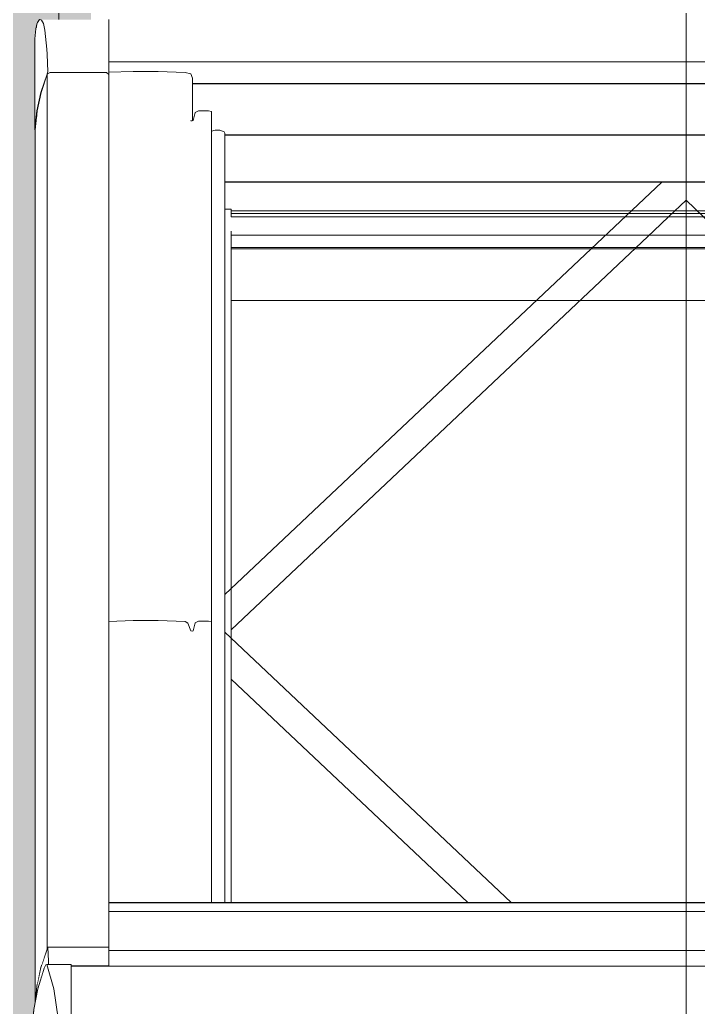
# Model space of a CAD drawing. Header units: metres. Extents: x -208 to 1512, y -277 to 123.
# Drawn here: x 838.524 to 838.967, y -3.63 to -2.984 of the extents above; entities that cross this region are included whole.
import ezdxf

# ---------------------------------------------------------------- set-up
doc = ezdxf.new("R2010")
doc.units = ezdxf.units.M
doc.header["$MEASUREMENT"] = 0
doc.linetypes.add('Wipeout_Contour', pattern=[1, 0, -1])
for name, color, linetype in [('325 Dachfenster', 7, 'Continuous'), ('330 Dachaufbau', 7, 'Continuous'), ('918 Lageplan Beschriftung.x', 7, 'Continuous')]:
    doc.layers.add(name, color=color, linetype=linetype)

# ---------------------------------------------------------------- blocks, each defined once
blk = doc.blocks.new('Dachfläche_60_5', base_point=(837.91228, -4.6))
at = {"layer": '330 Dachaufbau', "linetype": 'Continuous', "lineweight": 0, "true_color": 0x000000}
h = blk.add_hatch(color=18, dxfattribs=at)
h.paths.add_polyline_path([(844.09731, -4.5), (844.09716, -4.54333), (844.09697, -4.6), (844.22771, -4.6), (844.24327, 0.07), (843.21228, 0.07), (843.21228, -0.77152), (841.46228, -0.77152), (841.46228, 0.07), (840.45228, 0.07), (840.45228, -0.4), (840.76228, -0.4), (840.76228, -0.73528), (837.91228, -0.73528), (837.91228, -4.5)])
h.paths.add_polyline_path([(843.18728, -3.79873), (841.48728, -3.79873), (841.48728, -2.1975), (843.18728, -2.1975)], flags=0)
h.paths.add_polyline_path([(840.24913, -2.1975), (840.24913, -3.79873), (838.54913, -3.79873), (838.54913, -2.1975)], flags=0)
at = {"layer": '330 Dachaufbau', "color": 7, "linetype": 'Continuous', "lineweight": 18, "flags": 128}
blk.add_lwpolyline([(838.54913, -2.1975), (838.54913, -3.79873)], dxfattribs=at)
blk = doc.blocks.new('DF Marker 27[1468]_5', base_point=(838.95913, -2.22182))
at = {"layer": '325 Dachfenster', "color": 7, "linetype": 'Continuous', "lineweight": 13}
blk.add_line((838.95913, 1.53443), (838.95913, -4.11337), dxfattribs=at)
blk = doc.blocks.new('VELUX SlopeRoofBundle[40]_5', base_point=(825.25728, 0))
at = {"color": 254, "linetype": 'Wipeout_Contour', "lineweight": 0, "ltscale": 6711.715811}
blk.add_wipeout([(838.56987, -2.95926), (838.57025, -2.98422), (838.58193, -2.98422), (838.58193, -3.01187), (839.33633, -3.01187), (839.33633, -2.98422), (839.34801, -2.98422), (839.34839, -2.95926)], dxfattribs=at).dxf.layer = '325 Dachfenster'
at = {"color": 254, "linetype": 'Wipeout_Contour', "lineweight": 0, "ltscale": 6707.703654}
blk.add_wipeout([(838.65723, -3.56164), (838.65773, -3.56164), (838.65773, -3.0818), (838.65763, -3.08153), (838.65763, -3.05967), (838.65773, -3.05967), (838.65773, -3.05854), (838.65723, -3.05769)], dxfattribs=at).dxf.layer = '325 Dachfenster'
at = {"color": 254, "linetype": 'Wipeout_Contour', "lineweight": 0, "ltscale": 3354.388868}
blk.add_wipeout([(838.58193, -3.37775), (838.58193, -3.56164), (838.59783, -3.56164), (838.59783, -3.37723)], dxfattribs=at).dxf.layer = '325 Dachfenster'
at = {"color": 254, "linetype": 'Wipeout_Contour', "lineweight": 0, "ltscale": 3354.621268}
blk.add_wipeout([(838.64703, -3.56164), (838.64893, -3.56164), (838.64893, -3.37801), (838.64703, -3.37752)], dxfattribs=at).dxf.layer = '325 Dachfenster'
at = {"color": 254, "linetype": 'Wipeout_Contour', "lineweight": 0, "ltscale": 3354.575916}
blk.add_wipeout([(838.63623, -3.56164), (838.63703, -3.56164), (838.63703, -3.38395), (838.63623, -3.38423)], dxfattribs=at).dxf.layer = '325 Dachfenster'
at = {"color": 254, "linetype": 'Wipeout_Contour', "lineweight": 0, "ltscale": 4192.477331}
blk.add_wipeout([(838.53283, -3.63161), (838.53283, -3.78697), (838.53475, -3.77738), (838.53543, -3.77361), (838.53543, -3.61796)], dxfattribs=at).dxf.layer = '325 Dachfenster'
at = {"color": 254, "linetype": 'Wipeout_Contour', "lineweight": 0, "ltscale": 3354.638396}
blk.add_wipeout([(838.65133, -3.05649), (838.65133, -3.56164), (838.65443, -3.56164), (838.65443, -3.05656)], dxfattribs=at).dxf.layer = '325 Dachfenster'
at = {"color": 254, "linetype": 'Wipeout_Contour', "lineweight": 0, "ltscale": 3354.572715}
blk.add_wipeout([(838.63543, -3.56164), (838.63623, -3.56164), (838.63623, -3.38423), (838.63543, -3.38402)], dxfattribs=at).dxf.layer = '325 Dachfenster'
at = {"color": 254, "linetype": 'Wipeout_Contour', "lineweight": 0, "ltscale": 4192.503418}
blk.add_wipeout([(838.53543, -3.77361), (838.53842, -3.76324), (838.53953, -3.75858), (838.53953, -3.60447), (838.53543, -3.61796)], dxfattribs=at).dxf.layer = '325 Dachfenster'
at = {"color": 254, "linetype": 'Wipeout_Contour', "lineweight": 0, "ltscale": 3354.650207}
blk.add_wipeout([(838.65443, -3.05656), (838.65443, -3.56164), (838.65723, -3.56164), (838.65723, -3.05769)], dxfattribs=at).dxf.layer = '325 Dachfenster'
at = {"color": 254, "linetype": 'Wipeout_Contour', "lineweight": 0, "ltscale": 3354.580189}
blk.add_wipeout([(838.63703, -3.56164), (838.63833, -3.56164), (838.63833, -3.37879), (838.63703, -3.38395)], dxfattribs=at).dxf.layer = '325 Dachfenster'
at = {"color": 254, "linetype": 'Wipeout_Contour', "lineweight": 0, "ltscale": 10063.409614}
blk.add_wipeout([(838.53953, -3.75858), (838.5403, -3.75667), (838.54238, -3.74981), (838.5437, -3.74323), (838.54744, -3.71311), (838.54952, -3.68525), (838.54995, -3.65986), (838.54867, -3.63738), (838.54578, -3.618), (838.54128, -3.60202), (838.54064, -3.6023), (838.53953, -3.60447)], dxfattribs=at).dxf.layer = '325 Dachfenster'
at = {"color": 254, "linetype": 'Wipeout_Contour', "lineweight": 0, "ltscale": 3354.170005}
blk.add_wipeout([(838.53343, -3.62846), (838.53473, -3.62164), (838.53473, -3.6162), (838.53343, -3.62845)], dxfattribs=at).dxf.layer = '325 Dachfenster'
at = {"color": 254, "linetype": 'Wipeout_Contour', "lineweight": 0, "ltscale": 3355.859449}
blk.add_wipeout([(838.65763, -3.05988), (839.26063, -3.05988), (839.26063, -3.05967), (838.65763, -3.05967)], dxfattribs=at).dxf.layer = '325 Dachfenster'
at = {"color": 254, "linetype": 'Wipeout_Contour', "lineweight": 0, "ltscale": 3355.859705}
blk.add_wipeout([(838.65763, -3.07982), (839.26063, -3.07982), (839.26063, -3.0748), (838.65763, -3.0748)], dxfattribs=at).dxf.layer = '325 Dachfenster'
at = {"color": 254, "linetype": 'Wipeout_Contour', "lineweight": 0, "ltscale": 3355.859899}
blk.add_wipeout([(838.65773, -3.09043), (838.65773, -3.0905), (839.26053, -3.0905), (839.26053, -3.09043)], dxfattribs=at).dxf.layer = '325 Dachfenster'
at = {"color": 254, "linetype": 'Wipeout_Contour', "lineweight": 0, "ltscale": 3354.567189}
blk.add_wipeout([(838.63343, -3.56164), (838.63543, -3.56164), (838.63543, -3.38402), (838.63343, -3.37886)], dxfattribs=at).dxf.layer = '325 Dachfenster'
at = {"color": 254, "linetype": 'Wipeout_Contour', "lineweight": 0, "ltscale": 3353.948911}
blk.add_wipeout([(838.54128, -3.60202), (838.54578, -3.618), (838.55713, -3.618), (838.55713, -3.60202)], dxfattribs=at).dxf.layer = '325 Dachfenster'
at = {"color": 254, "linetype": 'Wipeout_Contour', "lineweight": 0, "ltscale": 4192.961545}
blk.add_wipeout([(838.53473, -3.6162), (838.53473, -3.62164), (838.53543, -3.61796), (838.53743, -3.61138), (838.53743, -3.60403)], dxfattribs=at).dxf.layer = '325 Dachfenster'
at = {"color": 254, "linetype": 'Wipeout_Contour', "lineweight": 0, "ltscale": 3355.859528}
blk.add_wipeout([(838.65763, -3.07049), (839.26063, -3.07049), (839.26063, -3.05988), (838.65763, -3.05988)], dxfattribs=at).dxf.layer = '325 Dachfenster'
at = {"color": 254, "linetype": 'Wipeout_Contour', "lineweight": 0, "ltscale": 6711.719212}
blk.add_wipeout([(838.65763, -3.08067), (838.65763, -3.08153), (838.65773, -3.0818), (838.65773, -3.08258), (839.26053, -3.08258), (839.26053, -3.0818), (839.26063, -3.08153), (839.26063, -3.08067)], dxfattribs=at).dxf.layer = '325 Dachfenster'
at = {"color": 254, "linetype": 'Wipeout_Contour', "lineweight": 0, "ltscale": 3354.559484}
blk.add_wipeout([(838.63163, -3.56164), (838.63343, -3.56164), (838.63343, -3.37886), (838.63163, -3.3778)], dxfattribs=at).dxf.layer = '325 Dachfenster'
at = {"color": 254, "linetype": 'Wipeout_Contour', "lineweight": 0, "ltscale": 3354.586896}
blk.add_wipeout([(838.64043, -3.37752), (838.63833, -3.37879), (838.63833, -3.56164), (838.64043, -3.56164)], dxfattribs=at).dxf.layer = '325 Dachfenster'
at = {"color": 254, "linetype": 'Wipeout_Contour', "lineweight": 0, "ltscale": 5869.048181}
blk.add_wipeout([(838.53743, -3.61138), (838.53953, -3.60447), (838.54064, -3.6023), (838.54128, -3.60202), (838.54143, -3.60202), (838.54143, -3.59208), (838.53743, -3.60403)], dxfattribs=at).dxf.layer = '325 Dachfenster'
at = {"color": 254, "linetype": 'Wipeout_Contour', "lineweight": 0, "ltscale": 3354.30969}
blk.add_wipeout([(838.55713, -3.60322), (838.58193, -3.60322), (838.58193, -3.60294), (838.55713, -3.60294)], dxfattribs=at).dxf.layer = '325 Dachfenster'
at = {"color": 254, "linetype": 'Wipeout_Contour', "lineweight": 0, "ltscale": 3353.986134}
blk.add_wipeout([(838.54578, -3.618), (838.54867, -3.63738), (838.55713, -3.63738), (838.55713, -3.618)], dxfattribs=at).dxf.layer = '325 Dachfenster'
at = {"color": 254, "linetype": 'Wipeout_Contour', "lineweight": 0, "ltscale": 4192.363052}
blk.add_wipeout([(838.53363, -3.05626), (838.53363, -3.62657), (838.53473, -3.6162), (838.53493, -3.6153), (838.53493, -3.04401)], dxfattribs=at).dxf.layer = '325 Dachfenster'
at = {"color": 254, "linetype": 'Wipeout_Contour', "lineweight": 0, "ltscale": 3354.571879}
blk.add_wipeout([(838.63623, -3.05055), (838.63623, -3.38423), (838.63703, -3.38395), (838.63703, -3.05027)], dxfattribs=at).dxf.layer = '325 Dachfenster'
at = {"color": 254, "linetype": 'Wipeout_Contour', "lineweight": 0, "ltscale": 3355.859637}
blk.add_wipeout([(838.65763, -3.07049), (838.65763, -3.0748), (839.26063, -3.0748), (839.26063, -3.07049)], dxfattribs=at).dxf.layer = '325 Dachfenster'
at = {"color": 254, "linetype": 'Wipeout_Contour', "lineweight": 0, "ltscale": 3355.85979}
blk.add_wipeout([(838.65773, -3.08258), (838.65773, -3.08364), (839.26053, -3.08364), (839.26053, -3.08258)], dxfattribs=at).dxf.layer = '325 Dachfenster'
at = {"color": 254, "linetype": 'Wipeout_Contour', "lineweight": 0, "ltscale": 3354.520669}
blk.add_wipeout([(838.61403, -3.56164), (838.63163, -3.56164), (838.63163, -3.3778), (838.61403, -3.37723)], dxfattribs=at).dxf.layer = '325 Dachfenster'
at = {"color": 254, "linetype": 'Wipeout_Contour', "lineweight": 0, "ltscale": 3354.604254}
blk.add_wipeout([(838.64043, -3.37752), (838.64043, -3.56164), (838.64703, -3.56164), (838.64703, -3.37752)], dxfattribs=at).dxf.layer = '325 Dachfenster'
at = {"color": 254, "linetype": 'Wipeout_Contour', "lineweight": 0, "ltscale": 5031.664004}
blk.add_wipeout([(838.54233, -3.59999), (838.54233, -3.60202), (838.55713, -3.60202), (838.55713, -3.60294), (838.58193, -3.60294), (838.58193, -3.59999)], dxfattribs=at).dxf.layer = '325 Dachfenster'
at = {"layer": '325 Dachfenster', "linetype": 'Continuous', "lineweight": 0, "flags": 128}
blk.add_lwpolyline([(838.53343, -3.62845), (838.53343, -3.62846)], dxfattribs=at)
at = {"color": 254, "linetype": 'Wipeout_Contour', "lineweight": 0, "ltscale": 4192.293709}
blk.add_wipeout([(838.53493, -3.04401), (838.53493, -3.6153), (838.53743, -3.60403), (838.53763, -3.60344), (838.53763, -3.03184)], dxfattribs=at).dxf.layer = '325 Dachfenster'
at = {"color": 254, "linetype": 'Wipeout_Contour', "lineweight": 0, "ltscale": 5032.5976}
blk.add_wipeout([(838.63543, -3.38402), (838.63623, -3.38423), (838.63623, -3.05055), (838.63553, -3.05036), (838.63553, -3.05033), (838.63543, -3.0503)], dxfattribs=at).dxf.layer = '325 Dachfenster'
at = {"color": 254, "linetype": 'Wipeout_Contour', "lineweight": 0, "ltscale": 3354.627322}
blk.add_wipeout([(838.64893, -3.05731), (838.64893, -3.56164), (838.65133, -3.56164), (838.65133, -3.05649)], dxfattribs=at).dxf.layer = '325 Dachfenster'
at = {"color": 254, "linetype": 'Wipeout_Contour', "lineweight": 0, "ltscale": 3355.859803}
blk.add_wipeout([(838.65773, -3.08364), (838.65773, -3.08428), (839.26053, -3.08428), (839.26053, -3.08364)], dxfattribs=at).dxf.layer = '325 Dachfenster'
at = {"color": 254, "linetype": 'Wipeout_Contour', "lineweight": 0, "ltscale": 3354.453056}
blk.add_wipeout([(838.59783, -3.37723), (838.59783, -3.56164), (838.61403, -3.56164), (838.61403, -3.37723)], dxfattribs=at).dxf.layer = '325 Dachfenster'
at = {"color": 254, "linetype": 'Wipeout_Contour', "lineweight": 0, "ltscale": 5031.204393}
blk.add_wipeout([(838.54143, -3.59208), (838.54143, -3.60202), (838.54233, -3.60202), (838.54233, -3.59999), (838.54197, -3.59082), (838.54188, -3.5909)], dxfattribs=at).dxf.layer = '325 Dachfenster'
at = {"color": 254, "linetype": 'Wipeout_Contour', "lineweight": 0, "ltscale": 3355.868221}
blk.add_wipeout([(838.55713, -3.60322), (838.55713, -3.61935), (839.36113, -3.61935), (839.36113, -3.60322)], dxfattribs=at).dxf.layer = '325 Dachfenster'
at = {"color": 254, "linetype": 'Wipeout_Contour', "lineweight": 0, "ltscale": 3354.563021}
blk.add_wipeout([(838.63343, -3.04514), (838.63343, -3.37886), (838.63543, -3.38402), (838.63543, -3.0503)], dxfattribs=at).dxf.layer = '325 Dachfenster'
at = {"color": 254, "linetype": 'Wipeout_Contour', "lineweight": 0, "ltscale": 3354.616915}
blk.add_wipeout([(838.64703, -3.04383), (838.64703, -3.37752), (838.64893, -3.37801), (838.64893, -3.04433)], dxfattribs=at).dxf.layer = '325 Dachfenster'
at = {"color": 254, "linetype": 'Wipeout_Contour', "lineweight": 0, "ltscale": 3355.859748}
blk.add_wipeout([(838.65763, -3.07982), (838.65763, -3.08067), (839.26063, -3.08067), (839.26063, -3.07982)], dxfattribs=at).dxf.layer = '325 Dachfenster'
at = {"color": 254, "linetype": 'Wipeout_Contour', "lineweight": 0, "ltscale": 3355.859858}
blk.add_wipeout([(838.65773, -3.09043), (839.26053, -3.09043), (839.26053, -3.08499), (838.65773, -3.08499)], dxfattribs=at).dxf.layer = '325 Dachfenster'
at = {"color": 254, "linetype": 'Wipeout_Contour', "lineweight": 0, "ltscale": 3354.270443}
blk.add_wipeout([(838.58193, -3.59082), (838.54197, -3.59082), (838.54233, -3.59999), (838.58193, -3.59999)], dxfattribs=at).dxf.layer = '325 Dachfenster'
at = {"color": 254, "linetype": 'Wipeout_Contour', "lineweight": 0, "ltscale": 3355.868544}
blk.add_wipeout([(838.55713, -3.61935), (838.55713, -3.64056), (839.36113, -3.64056), (839.36113, -3.61935)], dxfattribs=at).dxf.layer = '325 Dachfenster'
at = {"layer": '325 Dachfenster', "linetype": 'Continuous', "lineweight": 0, "flags": 128}
blk.add_lwpolyline([(838.55713, -3.82879), (838.55713, -3.82144), (838.55713, -3.81267), (838.55713, -3.80235), (838.55713, -3.79054), (838.55713, -3.77738), (838.55713, -3.76324), (838.55713, -3.75667), (838.55713, -3.74981), (838.55713, -3.74323), (838.55713, -3.71311), (838.55713, -3.68525), (838.55713, -3.65986), (838.55713, -3.63738), (838.55713, -3.618), (838.55713, -3.60202)], dxfattribs=at)
at = {"color": 254, "linetype": 'Wipeout_Contour', "lineweight": 0, "ltscale": 4192.286787}
blk.add_wipeout([(838.53763, -3.03184), (838.53763, -3.60344), (838.54143, -3.59208), (838.54163, -3.59156), (838.54163, -3.01989)], dxfattribs=at).dxf.layer = '325 Dachfenster'
at = {"color": 254, "linetype": 'Wipeout_Contour', "lineweight": 0, "ltscale": 3354.555388}
blk.add_wipeout([(838.63163, -3.04408), (838.63163, -3.3778), (838.63343, -3.37886), (838.63343, -3.04514)], dxfattribs=at).dxf.layer = '325 Dachfenster'
at = {"color": 254, "linetype": 'Wipeout_Contour', "lineweight": 0, "ltscale": 3354.576059}
blk.add_wipeout([(838.63703, -3.05027), (838.63703, -3.38395), (838.63833, -3.37879), (838.63833, -3.04511)], dxfattribs=at).dxf.layer = '325 Dachfenster'
at = {"color": 254, "linetype": 'Wipeout_Contour', "lineweight": 0, "ltscale": 3355.859813}
blk.add_wipeout([(838.65773, -3.08499), (839.26053, -3.08499), (839.26053, -3.08428), (838.65773, -3.08428)], dxfattribs=at).dxf.layer = '325 Dachfenster'
at = {"color": 254, "linetype": 'Wipeout_Contour', "lineweight": 0, "ltscale": 2516.775284}
blk.add_wipeout([(838.65773, -3.0905), (838.65773, -3.36016), (838.94326, -3.0905)], dxfattribs=at).dxf.layer = '325 Dachfenster'
at = {"color": 254, "linetype": 'Wipeout_Contour', "lineweight": 0, "ltscale": 3355.867985}
blk.add_wipeout([(838.58193, -3.59875), (839.33633, -3.59875), (839.33633, -3.59644), (838.58193, -3.59644)], dxfattribs=at).dxf.layer = '325 Dachfenster'
at = {"layer": '325 Dachfenster', "linetype": 'Continuous', "lineweight": 0, "flags": 128}
for points in [[(838.63623, -3.38423), (838.63543, -3.38402)], [(838.63703, -3.38395), (838.63623, -3.38423)], [(838.54128, -3.60202), (838.54578, -3.618), (838.54867, -3.63738), (838.54995, -3.65986), (838.54952, -3.68525), (838.54744, -3.71311), (838.5437, -3.74323), (838.54238, -3.74981), (838.5403, -3.75667), (838.53953, -3.75858), (838.53842, -3.76324), (838.53543, -3.77361), (838.53475, -3.77738), (838.53283, -3.78697), (838.53248, -3.79054), (838.53153, -3.79916), (838.53153, -3.80235), (838.53152, -3.81267), (838.53151, -3.82144), (838.5315, -3.82879)], [(838.54064, -3.6023), (838.53953, -3.60447), (838.53543, -3.61796), (838.53283, -3.63161), (838.53153, -3.64552), (838.53153, -3.64685)], [(838.54064, -3.6023), (838.54128, -3.60202)], [(838.54128, -3.60202), (838.55713, -3.60202)]]:
    blk.add_lwpolyline(points, dxfattribs=at)
at = {"color": 254, "linetype": 'Wipeout_Contour', "lineweight": 0, "ltscale": 4192.606079}
blk.add_wipeout([(838.5342, -2.99035), (838.53343, -2.99685), (838.53343, -3.05626), (838.53473, -3.04401), (838.53473, -2.98718)], dxfattribs=at).dxf.layer = '325 Dachfenster'
at = {"color": 254, "linetype": 'Wipeout_Contour', "lineweight": 0, "ltscale": 5031.97595}
blk.add_wipeout([(838.54163, -3.01989), (838.54163, -3.59156), (838.54188, -3.5909), (838.54197, -3.59082), (838.54343, -3.59082), (838.54343, -3.01893)], dxfattribs=at).dxf.layer = '325 Dachfenster'
at = {"color": 254, "linetype": 'Wipeout_Contour', "lineweight": 0, "ltscale": 3354.516578}
blk.add_wipeout([(838.61403, -3.04351), (838.61403, -3.37723), (838.63163, -3.3778), (838.63163, -3.04408)], dxfattribs=at).dxf.layer = '325 Dachfenster'
at = {"color": 254, "linetype": 'Wipeout_Contour', "lineweight": 0, "ltscale": 3354.582824}
blk.add_wipeout([(838.63833, -3.04511), (838.63833, -3.37879), (838.64043, -3.37752), (838.64043, -3.04383)], dxfattribs=at).dxf.layer = '325 Dachfenster'
at = {"color": 254, "linetype": 'Wipeout_Contour', "lineweight": 0, "ltscale": 3355.867949}
blk.add_wipeout([(838.58193, -3.59448), (838.58193, -3.59644), (839.33633, -3.59644), (839.33633, -3.59448)], dxfattribs=at).dxf.layer = '325 Dachfenster'
at = {"color": 254, "linetype": 'Wipeout_Contour', "lineweight": 0, "ltscale": 3355.868067}
blk.add_wipeout([(838.58193, -3.6015), (838.58193, -3.60322), (839.33633, -3.60322), (839.33633, -3.6015)], dxfattribs=at).dxf.layer = '325 Dachfenster'
at = {"layer": '325 Dachfenster', "linetype": 'Continuous', "lineweight": 0, "flags": 128}
for points in [[(838.63343, -3.37886), (838.63163, -3.3778)], [(838.63543, -3.38402), (838.63343, -3.37886)]]:
    blk.add_lwpolyline(points, dxfattribs=at)
at = {"color": 254, "linetype": 'Wipeout_Contour', "lineweight": 0, "ltscale": 3354.274176}
blk.add_wipeout([(838.54343, -3.01893), (838.54343, -3.59082), (838.58023, -3.59082), (838.58023, -3.01893)], dxfattribs=at).dxf.layer = '325 Dachfenster'
at = {"color": 254, "linetype": 'Wipeout_Contour', "lineweight": 0, "ltscale": 3354.229544}
blk.add_wipeout([(838.63343, -3.04514), (838.63543, -3.05023), (838.63643, -3.02258), (838.63543, -3.01983)], dxfattribs=at).dxf.layer = '325 Dachfenster'
at = {"color": 254, "linetype": 'Wipeout_Contour', "lineweight": 0, "ltscale": 3354.60025}
blk.add_wipeout([(838.64703, -3.04383), (838.64043, -3.04383), (838.64043, -3.37752), (838.64703, -3.37752)], dxfattribs=at).dxf.layer = '325 Dachfenster'
at = {"color": 254, "linetype": 'Wipeout_Contour', "lineweight": 0, "ltscale": 3355.868029}
blk.add_wipeout([(838.58193, -3.59875), (838.58193, -3.6015), (839.33633, -3.6015), (839.33633, -3.59875)], dxfattribs=at).dxf.layer = '325 Dachfenster'
at = {"layer": '325 Dachfenster', "linetype": 'Continuous', "lineweight": 0, "flags": 128}
for points in [[(838.63833, -3.37879), (838.63703, -3.38395)], [(838.64043, -3.37752), (838.63833, -3.37879)], [(838.64893, -3.37801), (838.64703, -3.37752), (838.64043, -3.37752)], [(838.53343, -3.62845), (838.53473, -3.6162), (838.53743, -3.60403), (838.54143, -3.59208), (838.54188, -3.5909)], [(838.54188, -3.5909), (838.54197, -3.59082)], [(838.54197, -3.59082), (838.54233, -3.59999), (838.54233, -3.60202)], [(838.55713, -3.60294), (838.58193, -3.60294)], [(838.55713, -3.60322), (839.36113, -3.60322)], [(838.58193, -3.60294), (838.58193, -3.60322)]]:
    blk.add_lwpolyline(points, dxfattribs=at)
at = {"color": 254, "linetype": 'Wipeout_Contour', "lineweight": 0, "ltscale": 3354.351191}
blk.add_wipeout([(838.58023, -3.01893), (838.58023, -3.59082), (838.58193, -3.59082), (838.58193, -3.02019)], dxfattribs=at).dxf.layer = '325 Dachfenster'
at = {"color": 254, "linetype": 'Wipeout_Contour', "lineweight": 0, "ltscale": 5870.971465}
blk.add_wipeout([(838.63643, -3.02258), (838.63543, -3.05023), (838.63546, -3.05031), (838.63553, -3.05033), (838.63553, -3.05036), (838.63623, -3.05055), (838.63643, -3.05048)], dxfattribs=at).dxf.layer = '325 Dachfenster'
at = {"color": 254, "linetype": 'Wipeout_Contour', "lineweight": 0, "ltscale": 2515.945375}
blk.add_wipeout([(838.63163, -3.04408), (838.63343, -3.04514), (838.63543, -3.01983)], dxfattribs=at).dxf.layer = '325 Dachfenster'
at = {"color": 254, "linetype": 'Wipeout_Contour', "lineweight": 0, "ltscale": 3354.384779}
blk.add_wipeout([(838.59783, -3.04351), (838.58193, -3.04403), (838.58193, -3.37775), (838.59783, -3.37723)], dxfattribs=at).dxf.layer = '325 Dachfenster'
at = {"color": 254, "linetype": 'Wipeout_Contour', "lineweight": 0, "ltscale": 3355.867423}
blk.add_wipeout([(838.58193, -3.56177), (838.58193, -3.56751), (839.33633, -3.56751), (839.33633, -3.56177)], dxfattribs=at).dxf.layer = '325 Dachfenster'
at = {"color": 254, "linetype": 'Wipeout_Contour', "lineweight": 0, "ltscale": 3355.86776}
blk.add_wipeout([(839.33633, -3.58259), (838.58193, -3.58259), (838.58193, -3.58631), (839.33633, -3.58631)], dxfattribs=at).dxf.layer = '325 Dachfenster'
at = {"color": 254, "linetype": 'Wipeout_Contour', "lineweight": 0, "ltscale": 3355.867898}
blk.add_wipeout([(839.33633, -3.59202), (838.58193, -3.59202), (838.58193, -3.59296), (839.33633, -3.59296)], dxfattribs=at).dxf.layer = '325 Dachfenster'
at = {"color": 254, "linetype": 'Wipeout_Contour', "lineweight": 0, "ltscale": 2516.413849}
blk.add_wipeout([(838.63543, -3.01983), (838.63163, -3.01876), (838.63163, -3.04408)], dxfattribs=at).dxf.layer = '325 Dachfenster'
at = {"color": 254, "linetype": 'Wipeout_Contour', "lineweight": 0, "ltscale": 3354.448976}
blk.add_wipeout([(838.61403, -3.04351), (838.59783, -3.04351), (838.59783, -3.37723), (838.61403, -3.37723)], dxfattribs=at).dxf.layer = '325 Dachfenster'
at = {"color": 254, "linetype": 'Wipeout_Contour', "lineweight": 0, "ltscale": 3355.867373}
blk.add_wipeout([(838.58193, -3.56164), (838.58193, -3.56177), (839.33633, -3.56177), (839.33633, -3.56164)], dxfattribs=at).dxf.layer = '325 Dachfenster'
at = {"color": 254, "linetype": 'Wipeout_Contour', "lineweight": 0, "ltscale": 3355.867484}
blk.add_wipeout([(838.58193, -3.56751), (838.58193, -3.56903), (839.33633, -3.56903), (839.33633, -3.56751)], dxfattribs=at).dxf.layer = '325 Dachfenster'
at = {"color": 254, "linetype": 'Wipeout_Contour', "lineweight": 0, "ltscale": 3355.867873}
blk.add_wipeout([(839.33633, -3.59078), (838.58193, -3.59078), (838.58193, -3.59128), (839.33633, -3.59128)], dxfattribs=at).dxf.layer = '325 Dachfenster'
at = {"layer": '325 Dachfenster', "linetype": 'Continuous', "lineweight": 0, "flags": 128}
blk.add_lwpolyline([(838.63163, -3.3778), (838.61403, -3.37723), (838.59783, -3.37723), (838.58193, -3.37775)], dxfattribs=at)
at = {"color": 254, "linetype": 'Wipeout_Contour', "lineweight": 0, "ltscale": 3354.382016}
blk.add_wipeout([(838.58193, -3.04403), (838.59783, -3.04351), (838.59783, -3.0182), (838.58193, -3.01871)], dxfattribs=at).dxf.layer = '325 Dachfenster'
at = {"color": 254, "linetype": 'Wipeout_Contour', "lineweight": 0, "ltscale": 3355.858962}
blk.add_wipeout([(838.63643, -3.02615), (838.63643, -3.02622), (839.28183, -3.02622), (839.28183, -3.02615)], dxfattribs=at).dxf.layer = '325 Dachfenster'
at = {"color": 254, "linetype": 'Wipeout_Contour', "lineweight": 0, "ltscale": 2516.684756}
blk.add_wipeout([(838.84487, -3.56164), (838.65773, -3.3849), (838.65773, -3.56164)], dxfattribs=at).dxf.layer = '325 Dachfenster'
at = {"color": 254, "linetype": 'Wipeout_Contour', "lineweight": 0, "ltscale": 3355.86755}
blk.add_wipeout([(839.33633, -3.57098), (838.58193, -3.57098), (838.58193, -3.57329), (839.33633, -3.57329)], dxfattribs=at).dxf.layer = '325 Dachfenster'
at = {"color": 254, "linetype": 'Wipeout_Contour', "lineweight": 0, "ltscale": 3355.867919}
blk.add_wipeout([(838.58193, -3.59296), (838.58193, -3.59448), (839.33633, -3.59448), (839.33633, -3.59296)], dxfattribs=at).dxf.layer = '325 Dachfenster'
at = {"color": 254, "linetype": 'Wipeout_Contour', "lineweight": 0, "ltscale": 3354.446236}
blk.add_wipeout([(838.59783, -3.0182), (838.59783, -3.04351), (838.61403, -3.04351), (838.61403, -3.0182)], dxfattribs=at).dxf.layer = '325 Dachfenster'
at = {"color": 254, "linetype": 'Wipeout_Contour', "lineweight": 0, "ltscale": 3355.859049}
blk.add_wipeout([(838.63643, -3.02622), (838.63643, -3.03818), (839.28183, -3.03818), (839.28183, -3.02622)], dxfattribs=at).dxf.layer = '325 Dachfenster'
at = {"color": 254, "linetype": 'Wipeout_Contour', "lineweight": 0, "ltscale": 6711.729191}
blk.add_wipeout([(838.65773, -3.3849), (838.84487, -3.56164), (839.07339, -3.56164), (839.26053, -3.3849), (839.26053, -3.36016), (838.97501, -3.0905), (838.94326, -3.0905), (838.65773, -3.36016)], dxfattribs=at).dxf.layer = '325 Dachfenster'
at = {"color": 254, "linetype": 'Wipeout_Contour', "lineweight": 0, "ltscale": 3355.867593}
blk.add_wipeout([(838.58193, -3.57329), (838.58193, -3.57605), (839.33633, -3.57605), (839.33633, -3.57329)], dxfattribs=at).dxf.layer = '325 Dachfenster'
at = {"color": 254, "linetype": 'Wipeout_Contour', "lineweight": 0, "ltscale": 3355.867825}
blk.add_wipeout([(838.58193, -3.58631), (838.58193, -3.5902), (839.33633, -3.5902), (839.33633, -3.58631)], dxfattribs=at).dxf.layer = '325 Dachfenster'
at = {"layer": '325 Dachfenster', "linetype": 'Continuous', "lineweight": 0, "flags": 128}
for points in [[(838.65773, -3.0818), (838.65773, -3.56164)], [(838.65773, -3.09043), (839.26053, -3.09043)], [(838.94326, -3.0905), (838.65773, -3.36016)], [(838.65773, -3.0905), (839.26053, -3.0905)], [(838.95913, -3.10238), (838.94768, -3.1132), (838.93794, -3.12239), (838.6617, -3.38328)], [(838.95913, -3.10238), (838.97059, -3.1132), (838.98032, -3.12239), (839.25657, -3.38328)], [(838.65773, -3.10825), (838.66163, -3.10825)], [(838.66163, -3.10825), (838.66183, -3.10846)], [(838.66183, -3.10846), (838.66183, -3.1132)], [(838.66183, -3.10931), (839.25643, -3.10931)], [(838.66183, -3.11101), (839.25643, -3.11101)], [(838.6617, -3.1132), (839.25657, -3.1132)], [(838.66183, -3.12267), (838.66183, -3.56164)], [(838.66183, -3.12522), (839.25643, -3.12522)], [(838.66183, -3.13335), (839.25643, -3.13335)], [(838.66183, -3.13413), (839.25643, -3.13413)], [(838.66183, -3.16786), (839.25643, -3.16786)], [(838.84487, -3.56164), (838.65773, -3.3849)], [(838.81642, -3.56164), (838.6617, -3.41552)], [(839.33633, -3.56164), (838.58193, -3.56164)]]:
    blk.add_lwpolyline(points, dxfattribs=at)
at = {"color": 254, "linetype": 'Wipeout_Contour', "lineweight": 0, "ltscale": 3354.513814}
blk.add_wipeout([(838.63163, -3.01876), (838.61403, -3.0182), (838.61403, -3.04351), (838.63163, -3.04408)], dxfattribs=at).dxf.layer = '325 Dachfenster'
at = {"color": 254, "linetype": 'Wipeout_Contour', "lineweight": 0, "ltscale": 3355.867514}
blk.add_wipeout([(839.33633, -3.56903), (838.58193, -3.56903), (838.58193, -3.57098), (839.33633, -3.57098)], dxfattribs=at).dxf.layer = '325 Dachfenster'
at = {"color": 254, "linetype": 'Wipeout_Contour', "lineweight": 0, "ltscale": 3355.867699}
blk.add_wipeout([(838.58193, -3.58259), (839.33633, -3.58259), (839.33633, -3.5791), (838.58193, -3.5791)], dxfattribs=at).dxf.layer = '325 Dachfenster'
at = {"color": 254, "linetype": 'Wipeout_Contour', "lineweight": 0, "ltscale": 3355.867881}
blk.add_wipeout([(838.58193, -3.59169), (839.33633, -3.59169), (839.33633, -3.59128), (838.58193, -3.59128)], dxfattribs=at).dxf.layer = '325 Dachfenster'
at = {"layer": '325 Dachfenster', "linetype": 'Continuous', "lineweight": 0, "flags": 128}
blk.add_lwpolyline([(839.33633, -3.56751), (838.58193, -3.56751)], dxfattribs=at)
at = {"color": 254, "linetype": 'Wipeout_Contour', "lineweight": 0, "ltscale": 13423.434867}
blk.add_wipeout([(839.33633, -3.01187), (838.58193, -3.01187), (838.58193, -3.01871), (838.59783, -3.0182), (838.61403, -3.0182), (838.63163, -3.01876), (838.63543, -3.01983), (838.63643, -3.02258), (838.63643, -3.02615), (839.28183, -3.02615), (839.28183, -3.02258), (839.28283, -3.01983), (839.28663, -3.01876), (839.30423, -3.0182), (839.32043, -3.0182), (839.33633, -3.01871)], dxfattribs=at).dxf.layer = '325 Dachfenster'
at = {"color": 254, "linetype": 'Wipeout_Contour', "lineweight": 0, "ltscale": 3353.594067}
blk.add_wipeout([(838.63543, -3.05023), (838.63343, -3.04514), (838.63543, -3.0503), (838.63546, -3.05031)], dxfattribs=at).dxf.layer = '325 Dachfenster'
at = {"color": 254, "linetype": 'Wipeout_Contour', "lineweight": 0, "ltscale": 3355.867643}
blk.add_wipeout([(838.58193, -3.5791), (839.33633, -3.5791), (839.33633, -3.57605), (838.58193, -3.57605)], dxfattribs=at).dxf.layer = '325 Dachfenster'
at = {"color": 254, "linetype": 'Wipeout_Contour', "lineweight": 0, "ltscale": 3355.867887}
blk.add_wipeout([(838.58193, -3.59202), (839.33633, -3.59202), (839.33633, -3.59169), (838.58193, -3.59169)], dxfattribs=at).dxf.layer = '325 Dachfenster'
at = {"layer": '325 Dachfenster', "linetype": 'Continuous', "lineweight": 0, "flags": 128}
for points in [[(838.63643, -3.02258), (838.63543, -3.01983)], [(838.63643, -3.02615), (839.28183, -3.02615)]]:
    blk.add_lwpolyline(points, dxfattribs=at)
at = {"color": 254, "linetype": 'Wipeout_Contour', "lineweight": 0, "ltscale": 11742.815592}
blk.add_wipeout([(838.53473, -3.04401), (838.53343, -3.05626), (838.53363, -3.05641), (838.53363, -3.05626), (838.53493, -3.04401), (838.53763, -3.03184), (838.54163, -3.01989), (838.54343, -3.01893), (838.58023, -3.01893), (838.58193, -3.02019), (838.58193, -3.01879), (838.54185, -3.01879), (838.54143, -3.01989), (838.53743, -3.03184)], dxfattribs=at).dxf.layer = '325 Dachfenster'
at = {"color": 254, "linetype": 'Wipeout_Contour', "lineweight": 0, "ltscale": 13423.438056}
blk.add_wipeout([(838.63643, -3.03818), (838.63643, -3.05048), (838.63703, -3.05027), (838.63833, -3.04511), (838.64043, -3.04383), (838.64703, -3.04383), (838.64893, -3.04433), (838.64893, -3.05274), (839.26933, -3.05274), (839.26933, -3.04433), (839.27123, -3.04383), (839.27783, -3.04383), (839.27993, -3.0451), (839.28123, -3.05027), (839.28183, -3.05048), (839.28183, -3.03818)], dxfattribs=at).dxf.layer = '325 Dachfenster'
at = {"color": 254, "linetype": 'Wipeout_Contour', "lineweight": 0, "ltscale": 3355.867866}
blk.add_wipeout([(838.58193, -3.59071), (839.33633, -3.59071), (839.33633, -3.59055), (838.58193, -3.59055)], dxfattribs=at).dxf.layer = '325 Dachfenster'
at = {"layer": '325 Dachfenster', "linetype": 'Continuous', "lineweight": 0, "flags": 128}
for points in [[(838.63643, -3.05048), (838.63643, -3.02258)], [(838.63703, -3.05027), (838.63833, -3.04511)], [(838.63833, -3.04511), (838.64043, -3.04383)], [(838.64043, -3.04383), (838.64703, -3.04383), (838.64893, -3.04433)], [(838.63546, -3.05031), (838.63543, -3.05023)], [(838.63553, -3.05033), (838.63553, -3.05036)], [(838.63553, -3.05036), (838.63623, -3.05055)], [(838.63623, -3.05055), (838.63703, -3.05027)], [(838.53343, -3.05626), (838.53363, -3.05641)], [(838.53363, -3.05626), (838.53363, -3.62657)]]:
    blk.add_lwpolyline(points, dxfattribs=at)
at = {"color": 254, "linetype": 'Wipeout_Contour', "lineweight": 0, "ltscale": 6708.21964}
blk.add_wipeout([(838.53743, -2.98451), (838.53743, -3.03184), (838.54143, -3.01989), (838.54143, -3.00685), (838.54131, -3.00365), (838.5401, -2.99113), (838.53914, -2.98692), (838.53773, -2.98457)], dxfattribs=at).dxf.layer = '325 Dachfenster'
at = {"color": 254, "linetype": 'Wipeout_Contour', "lineweight": 0, "ltscale": 11745.512509}
blk.add_wipeout([(839.26933, -3.05274), (838.64893, -3.05274), (838.64893, -3.05731), (838.65133, -3.05649), (838.65443, -3.05656), (838.65723, -3.05769), (838.65773, -3.05854), (838.65773, -3.05967), (839.26053, -3.05967), (839.26053, -3.05854), (839.26103, -3.05769), (839.26383, -3.05656), (839.26693, -3.05649), (839.26933, -3.05731)], dxfattribs=at).dxf.layer = '325 Dachfenster'
at = {"color": 254, "linetype": 'Wipeout_Contour', "lineweight": 0, "ltscale": 3355.867868}
blk.add_wipeout([(838.58193, -3.59071), (838.58193, -3.59078), (839.33633, -3.59078), (839.33633, -3.59071)], dxfattribs=at).dxf.layer = '325 Dachfenster'
at = {"layer": '325 Dachfenster', "linetype": 'Continuous', "lineweight": 0, "flags": 128}
for points in [[(838.64893, -3.04433), (838.64893, -3.37801), (838.64893, -3.56164)], [(838.65133, -3.05649), (838.64893, -3.05731)], [(838.65443, -3.05656), (838.65133, -3.05649)], [(838.65723, -3.05769), (838.65443, -3.05656)], [(838.65773, -3.05854), (838.65723, -3.05769)], [(838.65763, -3.05967), (838.65763, -3.05988)], [(838.65763, -3.05967), (839.26063, -3.05967)], [(838.65763, -3.05988), (838.65763, -3.07049), (838.65763, -3.0748), (838.65763, -3.07982), (838.65763, -3.08067), (838.65763, -3.08153)], [(838.65773, -3.05854), (838.65773, -3.05967)]]:
    blk.add_lwpolyline(points, dxfattribs=at)
at = {"color": 254, "linetype": 'Wipeout_Contour', "lineweight": 0, "ltscale": 3354.238378}
blk.add_wipeout([(838.5401, -2.99113), (838.54131, -3.00365), (838.58193, -3.00365), (838.58193, -2.99113)], dxfattribs=at).dxf.layer = '325 Dachfenster'
at = {"color": 254, "linetype": 'Wipeout_Contour', "lineweight": 0, "ltscale": 3355.867862}
blk.add_wipeout([(839.33633, -3.5902), (838.58193, -3.5902), (838.58193, -3.59055), (839.33633, -3.59055)], dxfattribs=at).dxf.layer = '325 Dachfenster'
at = {"layer": '325 Dachfenster', "linetype": 'Continuous', "lineweight": 0}
blk.add_line((838.95913, 1.53443), (838.95913, -4.11337), dxfattribs=at)
at = {"layer": '325 Dachfenster', "linetype": 'Continuous', "lineweight": 0, "flags": 128}
for points in [[(838.54197, -3.59082), (838.58193, -3.59082)], [(838.58193, -3.60294), (838.58193, -3.59999), (838.58193, -3.59082)], [(839.33633, -3.59296), (838.58193, -3.59296)]]:
    blk.add_lwpolyline(points, dxfattribs=at)
at = {"color": 254, "linetype": 'Wipeout_Contour', "lineweight": 0, "ltscale": 5031.469161}
blk.add_wipeout([(838.53473, -3.04401), (838.53743, -3.03184), (838.53743, -2.98451), (838.53643, -2.98422), (838.53513, -2.98607), (838.53473, -2.98718)], dxfattribs=at).dxf.layer = '325 Dachfenster'
at = {"color": 254, "linetype": 'Wipeout_Contour', "lineweight": 0, "ltscale": 4193.296649}
blk.add_wipeout([(838.54131, -3.00365), (838.54143, -3.00685), (838.54194, -3.01836), (838.58193, -3.01836), (838.58193, -3.00365)], dxfattribs=at).dxf.layer = '325 Dachfenster'
at = {"layer": '325 Dachfenster', "linetype": 'Continuous', "lineweight": 0, "flags": 128}
for points in [[(838.53343, -2.99685), (838.53343, -3.05626)], [(838.58193, -3.01187), (839.33633, -3.01187)]]:
    blk.add_lwpolyline(points, dxfattribs=at)
at = {"color": 254, "linetype": 'Wipeout_Contour', "lineweight": 0, "ltscale": 4193.253481}
blk.add_wipeout([(838.53643, -2.98422), (838.53743, -2.98451), (838.53773, -2.98457), (838.58193, -2.98457), (838.58193, -2.98422)], dxfattribs=at).dxf.layer = '325 Dachfenster'
at = {"color": 254, "linetype": 'Wipeout_Contour', "lineweight": 0, "ltscale": 3354.358376}
blk.add_wipeout([(838.54143, -3.01989), (838.54185, -3.01879), (838.54194, -3.01836), (838.54143, -3.00685)], dxfattribs=at).dxf.layer = '325 Dachfenster'
at = {"color": 254, "linetype": 'Wipeout_Contour', "lineweight": 0, "ltscale": 3354.230751}
blk.add_wipeout([(838.53773, -2.98457), (838.53914, -2.98692), (838.58193, -2.98692), (838.58193, -2.98457)], dxfattribs=at).dxf.layer = '325 Dachfenster'
at = {"color": 254, "linetype": 'Wipeout_Contour', "lineweight": 0, "ltscale": 3354.267883}
blk.add_wipeout([(838.54185, -3.01879), (838.58193, -3.01879), (838.58193, -3.01836), (838.54194, -3.01836)], dxfattribs=at).dxf.layer = '325 Dachfenster'
at = {"layer": '325 Dachfenster', "linetype": 'Continuous', "lineweight": 0, "flags": 128}
for points in [[(838.54185, -3.01879), (838.54143, -3.01989), (838.53743, -3.03184), (838.53473, -3.04401), (838.53343, -3.05626)], [(838.53363, -3.05626), (838.53493, -3.04401), (838.53763, -3.03184), (838.54163, -3.01989)], [(838.54163, -3.01989), (838.54343, -3.01893)], [(838.54163, -3.01989), (838.54163, -3.59156)], [(838.54185, -3.01879), (838.54194, -3.01836)], [(838.54343, -3.01893), (838.58023, -3.01893)], [(838.58023, -3.01893), (838.58193, -3.02019)], [(838.63543, -3.01983), (838.63163, -3.01876), (838.61403, -3.0182), (838.59783, -3.0182), (838.58193, -3.01871)], [(838.58193, -3.01879), (838.58193, -3.01836)], [(838.58193, -3.02019), (838.58193, -3.01879)], [(838.58193, -3.02019), (838.58193, -3.59082)]]:
    blk.add_lwpolyline(points, dxfattribs=at)
at = {"color": 254, "linetype": 'Wipeout_Contour', "lineweight": 0, "ltscale": 3354.242506}
blk.add_wipeout([(838.58193, -2.98692), (838.53914, -2.98692), (838.5401, -2.99113), (838.58193, -2.99113)], dxfattribs=at).dxf.layer = '325 Dachfenster'
at = {"layer": '325 Dachfenster', "linetype": 'Continuous', "lineweight": 0, "flags": 128}
for points in [[(838.53343, -2.99685), (838.5342, -2.99035), (838.53473, -2.98718), (838.53513, -2.98607), (838.53643, -2.98422), (838.53743, -2.98451), (838.53773, -2.98457), (838.53914, -2.98692), (838.5401, -2.99113), (838.54131, -3.00365), (838.54143, -3.00685), (838.54194, -3.01836)], [(838.58193, -3.01836), (838.58193, -3.00365), (838.58193, -2.99113), (838.58193, -2.98692), (838.58193, -2.98457), (838.58193, -2.98422)]]:
    blk.add_lwpolyline(points, dxfattribs=at)
at = {"layer": '325 Dachfenster', "color": 7, "lineweight": 13}
blk.add_blockref('DF Marker 27[1468]_5', (838.95913, -2.22182), dxfattribs=at)
blk = doc.blocks.new('Dachfläche_71_5', base_point=(840.28913, -2.19932))
at = {"layer": '325 Dachfenster', "linetype": 'Continuous', "lineweight": 0}
blk.add_blockref('VELUX SlopeRoofBundle[40]_5', (825.25728, 0), dxfattribs=at)

msp = doc.modelspace()

# ---------------------------------------------------------------- block references
at = {"layer": '330 Dachaufbau', "color": 7, "linetype": 'Continuous', "lineweight": 18}
msp.add_blockref('Dachfläche_60_5', (837.91228, -4.6), dxfattribs=at)

# ---------------------------------------------------------------- next in the draw order: hatches: boundary and pattern name
at = {"layer": '918 Lageplan Beschriftung.x', "linetype": 'Continuous', "lineweight": 0, "true_color": 0x3f0000}
msp.add_hatch(color=18, dxfattribs=at).paths.add_polyline_path([(825.31254, -15.07), (830.63228, -15.07), (830.63228, -15.97), (838.86228, -15.97), (838.86228, -15.07), (844.19207, -15.07), (844.24254, 0.07), (838.34728, 0.07), (838.34728, 0.8), (831.14728, 0.8), (831.14728, 0.07), (825.25702, 0.07)])

# ---------------------------------------------------------------- next in the draw order: block references
at = {"layer": '325 Dachfenster', "color": 7, "linetype": 'Continuous', "lineweight": 13, "true_color": 0xf4f4f4}
msp.add_blockref('Dachfläche_71_5', (840.28913, -2.19932), dxfattribs=at)

doc.saveas('drawing.dxf')
